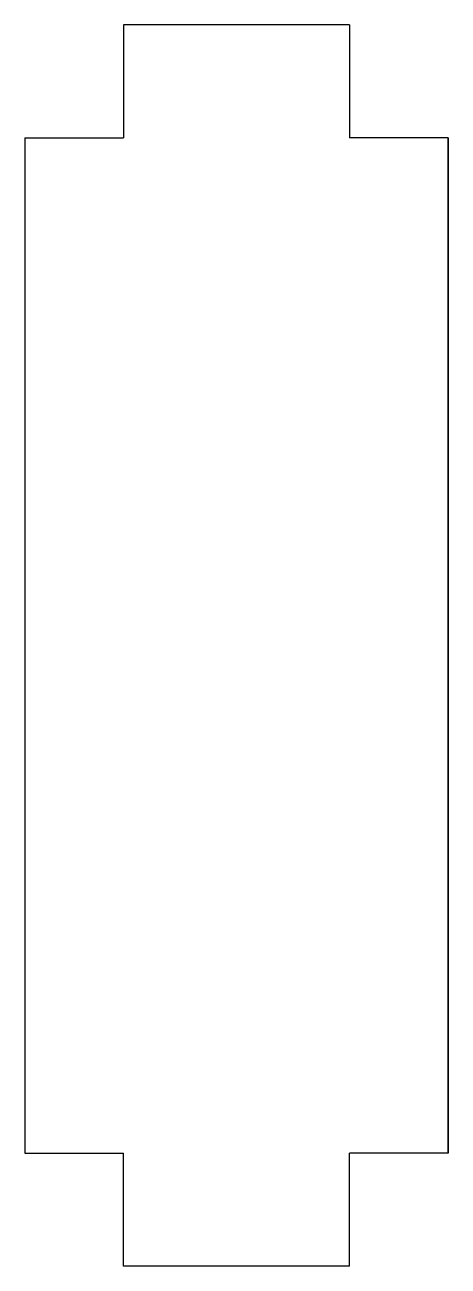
# Model space of a CAD drawing. Extents: x 141 to 156, y 83 to 127.
import ezdxf

# ---------------------------------------------------------------- set-up
doc = ezdxf.new("R2010")
doc.units = 0
doc.layers.add('View019', color=7, linetype='CONTINUOUS')

msp = doc.modelspace()

# ---------------------------------------------------------------- linework, layer by layer
at = {"layer": 'View019'}
for p, q in [((152.5, 127), (144.5, 127)), ((144.5, 127), (144.5, 123)), ((152.5, 127), (152.5, 123)), ((152.5, 127), (152.5, 123)), ((152.5, 127), (152.5, 127)), ((141, 123), (144.5, 123)), ((141, 123), (141, 87)), ((156, 123), (152.5, 123)), ((156, 123), (156, 123)), ((156, 123), (156, 87)), ((156, 87), (156, 123)), ((141, 87), (144.5, 87)), ((144.5, 83), (144.5, 87)), ((156, 87), (152.5, 87)), ((152.5, 83), (152.5, 87)), ((152.5, 83), (152.5, 87)), ((156, 87), (156, 87)), ((152.5, 83), (144.5, 83)), ((152.5, 83), (152.5, 83))]:
    msp.add_line(p, q, dxfattribs=at)

doc.saveas('drawing.dxf')
